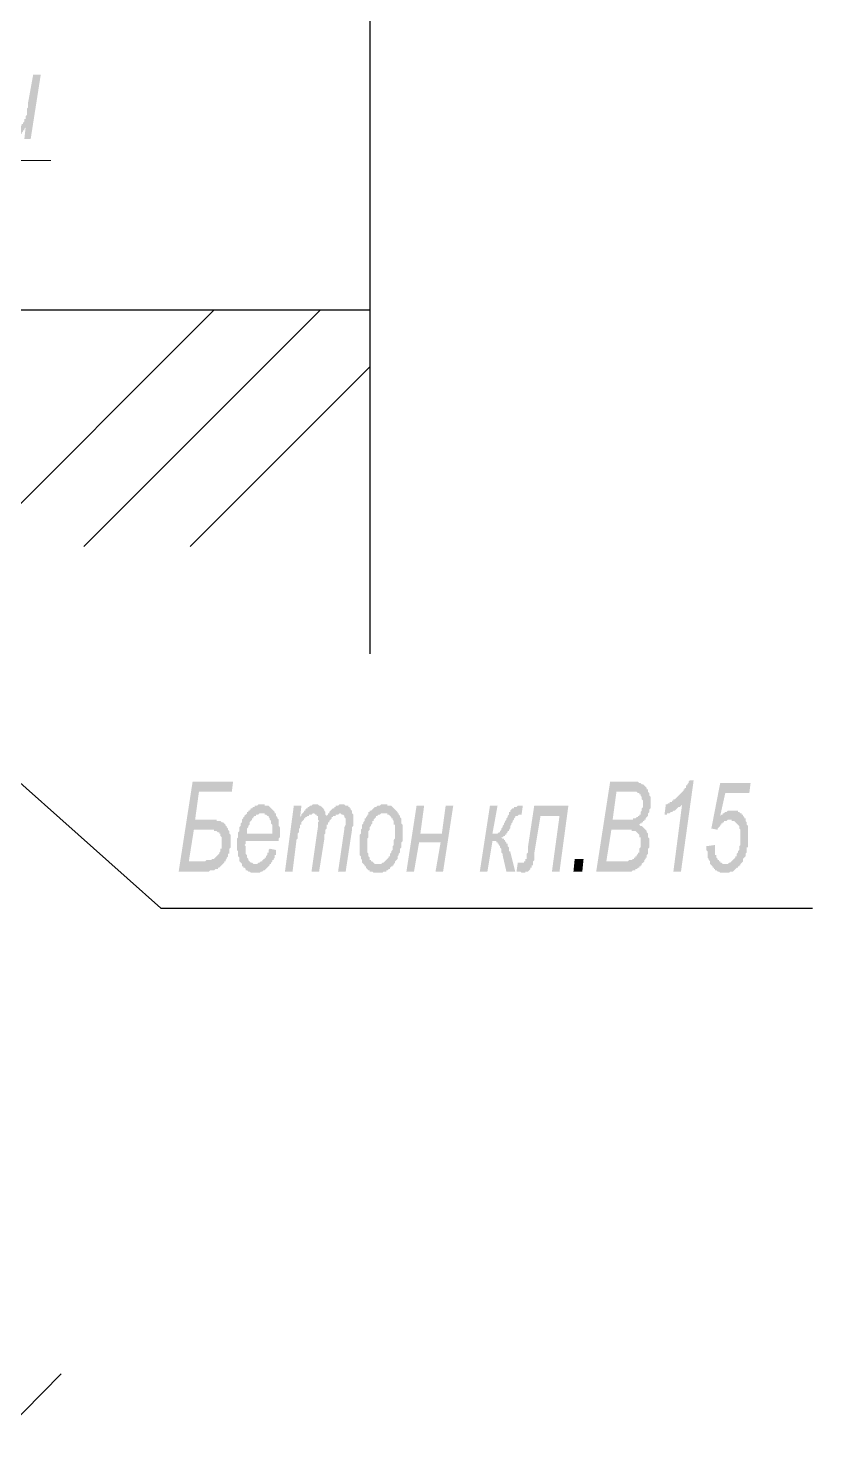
# Model space of a CAD drawing. Header units: millimetres. Extents: x 1372 to 666090, y 1285 to 31551.
# Drawn here: x 614573 to 617159, y 19311 to 23998 of the extents above; entities that cross this region are included whole.
import ezdxf

# ---------------------------------------------------------------- set-up
doc = ezdxf.new("R2010")
doc.units = ezdxf.units.MM
for name, color, linetype in [('PDF _0', 7, 'Continuous'), ('PDF _75-АЗ Штамп', 7, 'Continuous'), ('PDF _Аннотация - Текст_Ном._пера__1', 7, 'Continuous'), ('PDF _размеры', 7, 'Continuous')]:
    doc.layers.add(name, color=color, linetype=linetype)
doc.layers.add('PDF _2D - Общий_Ном._пера__2', color=9, linetype='Continuous', true_color=0x808080)
doc.layers.add('PDF _Аннотация - Общий_Ном._пера__101', color=7, linetype='Continuous', true_color=0x989898)

msp = doc.modelspace()

# ---------------------------------------------------------------- hatches: boundary and pattern name
at = {"layer": 'PDF _75-АЗ Штамп', "transparency": 33554559}
h = msp.add_hatch(color=256, dxfattribs=at)
h.paths.add_polyline_path([(615114.6, 21513.6), (615248.1, 21513.6), (615243.9, 21480.2), (615135.5, 21480.2), (615122.9, 21388.5), (615164.7, 21388.5), (615168.8, 21388.5), (615173, 21388.5), (615177.2, 21388.5), (615181.3, 21388.5), (615185.5, 21388.5), (615185.5, 21388.5), (615189.7, 21388.5), (615193.9, 21388.5), (615193.9, 21384.3), (615198, 21384.3), (615202.2, 21384.3), (615202.2, 21384.3), (615206.4, 21384.3), (615206.4, 21384.3), (615210.5, 21380.1), (615210.5, 21380.1), (615210.5, 21380.1), (615214.7, 21380.1), (615218.9, 21375.9), (615218.9, 21375.9), (615223.1, 21371.8), (615223.1, 21367.6), (615227.2, 21367.6), (615227.2, 21363.4), (615231.4, 21359.3), (615231.4, 21359.3), (615231.4, 21355.1), (615235.6, 21350.9), (615235.6, 21346.7), (615235.6, 21346.7), (615235.6, 21342.6), (615239.7, 21338.4), (615239.7, 21334.2), (615239.7, 21330.1), (615239.7, 21325.9), (615239.7, 21321.7), (615239.7, 21317.5), (615239.7, 21313.4), (615239.7, 21309.2), (615239.7, 21305), (615239.7, 21300.9), (615239.7, 21296.7), (615235.6, 21292.5), (615235.6, 21288.3), (615235.6, 21284.2), (615235.6, 21280), (615235.6, 21275.8), (615231.4, 21275.8), (615231.4, 21271.7), (615231.4, 21267.5), (615227.2, 21263.3), (615227.2, 21263.3), (615227.2, 21259.1), (615223.1, 21255), (615223.1, 21250.8), (615218.9, 21250.8), (615218.9, 21246.6), (615214.7, 21242.5), (615214.7, 21242.5), (615210.5, 21238.3), (615210.5, 21238.3), (615206.4, 21234.1), (615206.4, 21234.1), (615202.2, 21229.9), (615198, 21229.9), (615198, 21225.8), (615193.9, 21225.8), (615193.9, 21225.8), (615193.9, 21225.8), (615189.7, 21225.8), (615185.5, 21221.6), (615185.5, 21221.6), (615181.3, 21221.6), (615181.3, 21221.6), (615177.2, 21221.6), (615173, 21221.6), (615173, 21221.6), (615168.8, 21217.4), (615164.7, 21217.4), (615160.5, 21217.4), (615160.5, 21217.4), (615156.3, 21217.4), (615152.1, 21217.4), (615148, 21217.4), (615143.8, 21217.4), (615139.6, 21217.4), (615068.7, 21217.4)], flags=0)
h.paths.add_polyline_path([(615102.1, 21250.8), (615127.1, 21250.8), (615131.3, 21250.8), (615135.5, 21250.8), (615139.6, 21250.8), (615143.8, 21250.8), (615143.8, 21250.8), (615148, 21250.8), (615152.1, 21250.8), (615156.3, 21250.8), (615156.3, 21250.8), (615160.5, 21255), (615164.7, 21255), (615164.7, 21255), (615168.8, 21255), (615173, 21255), (615173, 21255), (615177.2, 21255), (615177.2, 21255), (615177.2, 21259.1), (615181.3, 21259.1), (615181.3, 21259.1), (615185.5, 21259.1), (615189.7, 21263.3), (615189.7, 21263.3), (615193.9, 21267.5), (615193.9, 21267.5), (615198, 21271.7), (615198, 21271.7), (615202.2, 21275.8), (615202.2, 21280), (615202.2, 21280), (615206.4, 21284.2), (615206.4, 21288.3), (615206.4, 21292.5), (615210.5, 21292.5), (615210.5, 21296.7), (615210.5, 21300.9), (615210.5, 21305), (615210.5, 21309.2), (615210.5, 21313.4), (615210.5, 21313.4), (615210.5, 21317.5), (615210.5, 21321.7), (615210.5, 21325.9), (615210.5, 21330.1), (615206.4, 21334.2), (615206.4, 21338.4), (615206.4, 21338.4), (615206.4, 21342.6), (615202.2, 21342.6), (615202.2, 21346.7), (615198, 21346.7), (615193.9, 21350.9), (615193.9, 21350.9), (615189.7, 21350.9), (615189.7, 21350.9), (615185.5, 21350.9), (615185.5, 21355.1), (615181.3, 21355.1), (615181.3, 21355.1), (615177.2, 21355.1), (615173, 21355.1), (615168.8, 21355.1), (615168.8, 21355.1), (615164.7, 21355.1), (615160.5, 21355.1), (615118.8, 21355.1)], flags=0)
h = msp.add_hatch(color=256, dxfattribs=at)
h.paths.add_polyline_path([(616445.3, 21217.4), (616491.2, 21513.6), (616553.7, 21513.6), (616557.9, 21513.6), (616562.1, 21513.6), (616566.2, 21513.6), (616570.4, 21513.6), (616570.4, 21513.6), (616574.6, 21513.6), (616574.6, 21513.6), (616578.8, 21513.6), (616578.8, 21513.6), (616578.8, 21513.6), (616582.9, 21513.6), (616587.1, 21509.4), (616591.3, 21509.4), (616591.3, 21509.4), (616595.4, 21505.3), (616599.6, 21505.3), (616599.6, 21505.3), (616603.8, 21501.1), (616603.8, 21501.1), (616608, 21496.9), (616608, 21496.9), (616612.1, 21492.7), (616612.1, 21488.6), (616616.3, 21488.6), (616616.3, 21484.4), (616616.3, 21480.2), (616620.5, 21476.1), (616620.5, 21471.9), (616620.5, 21471.9), (616620.5, 21467.7), (616624.6, 21463.5), (616624.6, 21459.4), (616624.6, 21455.2), (616624.6, 21451), (616624.6, 21446.9), (616624.6, 21442.7), (616624.6, 21438.5), (616624.6, 21434.3), (616624.6, 21430.2), (616624.6, 21426), (616620.5, 21421.8), (616620.5, 21417.7), (616620.5, 21417.7), (616620.5, 21413.5), (616616.3, 21409.3), (616616.3, 21405.1), (616616.3, 21401), (616616.3, 21401), (616612.1, 21396.8), (616612.1, 21396.8), (616608, 21392.6), (616608, 21388.5), (616603.8, 21388.5), (616603.8, 21384.3), (616599.6, 21384.3), (616599.6, 21380.1), (616595.4, 21380.1), (616595.4, 21375.9), (616591.3, 21375.9), (616587.1, 21371.8), (616587.1, 21371.8), (616587.1, 21371.8), (616591.3, 21367.6), (616595.4, 21367.6), (616595.4, 21367.6), (616599.6, 21363.4), (616603.8, 21359.3), (616603.8, 21359.3), (616608, 21355.1), (616608, 21355.1), (616612.1, 21350.9), (616612.1, 21350.9), (616612.1, 21346.7), (616616.3, 21342.6), (616616.3, 21338.4), (616616.3, 21334.2), (616616.3, 21330.1), (616620.5, 21325.9), (616620.5, 21321.7), (616620.5, 21317.5), (616620.5, 21313.4), (616620.5, 21313.4), (616620.5, 21309.2), (616620.5, 21305), (616620.5, 21300.9), (616620.5, 21296.7), (616616.3, 21292.5), (616616.3, 21288.3), (616616.3, 21284.2), (616616.3, 21280), (616616.3, 21275.8), (616612.1, 21271.7), (616612.1, 21267.5), (616612.1, 21263.3), (616608, 21263.3), (616608, 21259.1), (616608, 21259.1), (616603.8, 21255), (616603.8, 21250.8), (616599.6, 21246.6), (616599.6, 21246.6), (616595.4, 21242.5), (616595.4, 21238.3), (616591.3, 21238.3), (616591.3, 21234.1), (616587.1, 21234.1), (616587.1, 21229.9), (616582.9, 21229.9), (616582.9, 21229.9), (616578.8, 21225.8), (616574.6, 21225.8), (616574.6, 21221.6), (616570.4, 21221.6), (616566.2, 21221.6), (616566.2, 21221.6), (616562.1, 21217.4), (616557.9, 21217.4), (616557.9, 21217.4), (616553.7, 21217.4), (616549.6, 21217.4), (616549.6, 21217.4), (616545.4, 21217.4)], flags=0)
h.paths.add_polyline_path([(616499.5, 21388.5), (616541.2, 21388.5), (616545.4, 21388.5), (616549.6, 21388.5), (616553.7, 21388.5), (616557.9, 21388.5), (616557.9, 21388.5), (616562.1, 21388.5), (616566.2, 21388.5), (616566.2, 21392.6), (616570.4, 21392.6), (616574.6, 21392.6), (616574.6, 21392.6), (616578.8, 21396.8), (616578.8, 21396.8), (616582.9, 21396.8), (616582.9, 21401), (616587.1, 21401), (616587.1, 21405.1), (616591.3, 21405.1), (616591.3, 21409.3), (616591.3, 21413.5), (616595.4, 21417.7), (616595.4, 21417.7), (616595.4, 21421.8), (616595.4, 21426), (616599.6, 21430.2), (616599.6, 21434.3), (616599.6, 21438.5), (616599.6, 21442.7), (616599.6, 21446.9), (616599.6, 21451), (616595.4, 21455.2), (616595.4, 21459.4), (616595.4, 21463.5), (616595.4, 21463.5), (616591.3, 21467.7), (616591.3, 21471.9), (616587.1, 21471.9), (616587.1, 21476.1), (616582.9, 21476.1), (616582.9, 21476.1), (616582.9, 21476.1), (616578.8, 21480.2), (616578.8, 21480.2), (616574.6, 21480.2), (616570.4, 21480.2), (616570.4, 21480.2), (616566.2, 21480.2), (616562.1, 21480.2), (616557.9, 21480.2), (616557.9, 21480.2), (616512, 21480.2)], flags=0)
h.paths.add_polyline_path([(616478.6, 21250.8), (616528.7, 21250.8), (616532.9, 21250.8), (616532.9, 21250.8), (616537, 21250.8), (616541.2, 21250.8), (616545.4, 21250.8), (616545.4, 21250.8), (616549.6, 21250.8), (616549.6, 21250.8), (616553.7, 21255), (616553.7, 21255), (616557.9, 21255), (616562.1, 21255), (616566.2, 21259.1), (616566.2, 21259.1), (616570.4, 21259.1), (616570.4, 21263.3), (616574.6, 21263.3), (616574.6, 21267.5), (616578.8, 21267.5), (616578.8, 21271.7), (616582.9, 21275.8), (616582.9, 21280), (616587.1, 21280), (616587.1, 21284.2), (616587.1, 21288.3), (616587.1, 21292.5), (616591.3, 21296.7), (616591.3, 21300.9), (616591.3, 21305), (616591.3, 21309.2), (616591.3, 21313.4), (616591.3, 21317.5), (616591.3, 21321.7), (616591.3, 21325.9), (616591.3, 21330.1), (616587.1, 21330.1), (616587.1, 21334.2), (616587.1, 21338.4), (616582.9, 21342.6), (616582.9, 21342.6), (616578.8, 21346.7), (616578.8, 21346.7), (616578.8, 21346.7), (616574.6, 21350.9), (616570.4, 21350.9), (616570.4, 21350.9), (616566.2, 21350.9), (616562.1, 21350.9), (616562.1, 21355.1), (616557.9, 21355.1), (616553.7, 21355.1), (616549.6, 21355.1), (616545.4, 21355.1), (616495.3, 21355.1)], flags=0)
for points in [[(616699.7, 21217.4), (616728.9, 21442.7), (616728.9, 21438.5), (616728.9, 21438.5), (616724.8, 21434.3), (616724.8, 21434.3), (616720.6, 21430.2), (616716.4, 21430.2), (616716.4, 21430.2), (616712.2, 21426), (616712.2, 21426), (616708.1, 21421.8), (616708.1, 21421.8), (616703.9, 21417.7), (616699.7, 21417.7), (616699.7, 21417.7), (616695.6, 21413.5), (616691.4, 21413.5), (616691.4, 21413.5), (616687.2, 21409.3), (616683, 21409.3), (616678.9, 21409.3), (616678.9, 21405.1), (616674.7, 21405.1), (616670.5, 21405.1), (616674.7, 21438.5), (616678.9, 21438.5), (616678.9, 21438.5), (616683, 21442.7), (616687.2, 21442.7), (616687.2, 21446.9), (616691.4, 21446.9), (616695.6, 21446.9), (616695.6, 21451), (616699.7, 21451), (616699.7, 21455.2), (616703.9, 21455.2), (616708.1, 21459.4), (616708.1, 21459.4), (616712.2, 21463.5), (616712.2, 21463.5), (616716.4, 21467.7), (616720.6, 21471.9), (616720.6, 21471.9), (616724.8, 21476.1), (616728.9, 21480.2), (616728.9, 21480.2), (616733.1, 21484.4), (616733.1, 21488.6), (616737.3, 21488.6), (616737.3, 21492.7), (616741.4, 21492.7), (616741.4, 21496.9), (616741.4, 21496.9), (616741.4, 21501.1), (616745.6, 21501.1), (616745.6, 21505.3), (616749.8, 21509.4), (616749.8, 21513.6), (616754, 21517.8), (616754, 21517.8), (616766.5, 21517.8), (616724.8, 21217.4)], [(616808.2, 21300.9), (616837.4, 21305), (616837.4, 21300.9), (616837.4, 21296.7), (616837.4, 21296.7), (616837.4, 21292.5), (616837.4, 21288.3), (616837.4, 21284.2), (616837.4, 21280), (616837.4, 21275.8), (616837.4, 21271.7), (616841.6, 21271.7), (616841.6, 21267.5), (616841.6, 21263.3), (616845.7, 21259.1), (616845.7, 21255), (616849.9, 21255), (616849.9, 21250.8), (616854.1, 21250.8), (616854.1, 21246.6), (616858.2, 21246.6), (616862.4, 21242.5), (616862.4, 21242.5), (616866.6, 21242.5), (616870.8, 21242.5), (616870.8, 21242.5), (616874.9, 21242.5), (616874.9, 21242.5), (616879.1, 21242.5), (616879.1, 21242.5), (616883.3, 21246.6), (616887.4, 21246.6), (616887.4, 21246.6), (616891.6, 21250.8), (616895.8, 21255), (616895.8, 21255), (616895.8, 21255), (616900, 21259.1), (616900, 21259.1), (616904.1, 21263.3), (616904.1, 21267.5), (616908.3, 21267.5), (616908.3, 21271.7), (616908.3, 21275.8), (616912.5, 21280), (616912.5, 21284.2), (616916.6, 21288.3), (616916.6, 21288.3), (616916.6, 21292.5), (616916.6, 21296.7), (616916.6, 21300.9), (616920.8, 21305), (616920.8, 21309.2), (616920.8, 21313.4), (616920.8, 21317.5), (616920.8, 21317.5), (616920.8, 21321.7), (616920.8, 21325.9), (616920.8, 21330.1), (616920.8, 21334.2), (616920.8, 21338.4), (616920.8, 21342.6), (616920.8, 21346.7), (616920.8, 21350.9), (616920.8, 21355.1), (616920.8, 21355.1), (616916.6, 21359.3), (616916.6, 21363.4), (616916.6, 21367.6), (616912.5, 21371.8), (616912.5, 21371.8), (616908.3, 21375.9), (616908.3, 21375.9), (616904.1, 21380.1), (616904.1, 21380.1), (616900, 21384.3), (616900, 21384.3), (616895.8, 21384.3), (616891.6, 21384.3), (616891.6, 21388.5), (616887.4, 21388.5), (616883.3, 21388.5), (616883.3, 21388.5), (616879.1, 21388.5), (616874.9, 21384.3), (616874.9, 21384.3), (616870.8, 21384.3), (616866.6, 21384.3), (616866.6, 21380.1), (616862.4, 21380.1), (616862.4, 21375.9), (616858.2, 21375.9), (616858.2, 21371.8), (616854.1, 21371.8), (616854.1, 21367.6), (616849.9, 21363.4), (616849.9, 21363.4), (616845.7, 21359.3), (616845.7, 21355.1), (616824.9, 21359.3), (616854.1, 21509.4), (616954.2, 21509.4), (616950, 21476.1), (616870.8, 21476.1), (616854.1, 21401), (616858.2, 21405.1), (616862.4, 21405.1), (616862.4, 21409.3), (616866.6, 21409.3), (616870.8, 21413.5), (616870.8, 21413.5), (616874.9, 21413.5), (616874.9, 21413.5), (616879.1, 21417.7), (616879.1, 21417.7), (616883.3, 21417.7), (616887.4, 21417.7), (616887.4, 21417.7), (616891.6, 21417.7), (616891.6, 21417.7), (616895.8, 21417.7), (616900, 21417.7), (616904.1, 21417.7), (616904.1, 21417.7), (616908.3, 21417.7), (616912.5, 21417.7), (616912.5, 21413.5), (616916.6, 21413.5), (616916.6, 21413.5), (616920.8, 21409.3), (616925, 21409.3), (616925, 21405.1), (616929.2, 21405.1), (616929.2, 21401), (616933.3, 21396.8), (616933.3, 21396.8), (616933.3, 21392.6), (616937.5, 21392.6), (616937.5, 21388.5), (616937.5, 21384.3), (616941.7, 21380.1), (616941.7, 21380.1), (616941.7, 21375.9), (616941.7, 21371.8), (616945.8, 21367.6), (616945.8, 21363.4), (616945.8, 21359.3), (616945.8, 21355.1), (616945.8, 21350.9), (616945.8, 21346.7), (616945.8, 21342.6), (616945.8, 21338.4), (616945.8, 21334.2), (616945.8, 21330.1), (616945.8, 21325.9), (616945.8, 21321.7), (616945.8, 21317.5), (616945.8, 21313.4), (616945.8, 21309.2), (616945.8, 21305), (616945.8, 21300.9), (616945.8, 21296.7), (616941.7, 21296.7), (616941.7, 21292.5), (616941.7, 21288.3), (616941.7, 21284.2), (616941.7, 21280), (616937.5, 21275.8), (616937.5, 21271.7), (616937.5, 21267.5), (616933.3, 21263.3), (616933.3, 21263.3), (616929.2, 21259.1), (616929.2, 21255), (616929.2, 21250.8), (616925, 21246.6), (616925, 21246.6), (616920.8, 21242.5), (616920.8, 21238.3), (616916.6, 21238.3), (616916.6, 21234.1), (616912.5, 21234.1), (616912.5, 21229.9), (616908.3, 21229.9), (616904.1, 21225.8), (616904.1, 21225.8), (616900, 21221.6), (616900, 21221.6), (616895.8, 21217.4), (616891.6, 21217.4), (616891.6, 21217.4), (616887.4, 21217.4), (616883.3, 21213.3), (616883.3, 21213.3), (616879.1, 21213.3), (616874.9, 21213.3), (616874.9, 21213.3), (616870.8, 21213.3), (616870.8, 21213.3), (616866.6, 21213.3), (616862.4, 21213.3), (616858.2, 21213.3), (616858.2, 21213.3), (616854.1, 21213.3), (616849.9, 21217.4), (616849.9, 21217.4), (616845.7, 21217.4), (616841.6, 21221.6), (616841.6, 21221.6), (616837.4, 21221.6), (616837.4, 21225.8), (616833.2, 21225.8), (616833.2, 21229.9), (616829, 21229.9), (616829, 21234.1), (616824.9, 21238.3), (616824.9, 21238.3), (616820.7, 21242.5), (616820.7, 21246.6), (616820.7, 21250.8), (616816.5, 21255), (616816.5, 21255), (616816.5, 21259.1), (616812.4, 21263.3), (616812.4, 21267.5), (616812.4, 21271.7), (616812.4, 21275.8), (616812.4, 21280), (616812.4, 21284.2), (616808.2, 21288.3), (616808.2, 21292.5), (616808.2, 21296.7), (616808.2, 21296.7), (616808.2, 21300.9), (616808.2, 21300.9)], [(615419.1, 21217.4), (615448.3, 21434.3), (615473.3, 21434.3), (615469.2, 21396.8), (615473.3, 21401), (615473.3, 21405.1), (615477.5, 21409.3), (615477.5, 21409.3), (615481.7, 21413.5), (615481.7, 21417.7), (615485.9, 21417.7), (615485.9, 21421.8), (615490, 21426), (615490, 21426), (615494.2, 21426), (615494.2, 21430.2), (615498.4, 21430.2), (615502.5, 21434.3), (615502.5, 21434.3), (615506.7, 21434.3), (615506.7, 21434.3), (615510.9, 21438.5), (615515.1, 21438.5), (615519.2, 21438.5), (615519.2, 21438.5), (615523.4, 21438.5), (615527.6, 21438.5), (615527.6, 21438.5), (615531.7, 21434.3), (615535.9, 21434.3), (615535.9, 21434.3), (615540.1, 21430.2), (615540.1, 21430.2), (615544.3, 21426), (615544.3, 21426), (615548.4, 21421.8), (615548.4, 21417.7), (615552.6, 21413.5), (615552.6, 21413.5), (615552.6, 21409.3), (615552.6, 21405.1), (615556.8, 21401), (615556.8, 21396.8), (615556.8, 21401), (615560.9, 21405.1), (615560.9, 21409.3), (615565.1, 21409.3), (615565.1, 21413.5), (615569.3, 21417.7), (615569.3, 21417.7), (615573.5, 21421.8), (615573.5, 21421.8), (615577.6, 21426), (615577.6, 21426), (615581.8, 21426), (615581.8, 21430.2), (615586, 21430.2), (615586, 21434.3), (615590.1, 21434.3), (615594.3, 21434.3), (615594.3, 21434.3), (615598.5, 21438.5), (615602.7, 21438.5), (615602.7, 21438.5), (615606.8, 21438.5), (615611, 21438.5), (615615.2, 21438.5), (615615.2, 21438.5), (615619.3, 21434.3), (615623.5, 21434.3), (615623.5, 21434.3), (615627.7, 21434.3), (615627.7, 21430.2), (615631.9, 21430.2), (615631.9, 21426), (615636, 21426), (615636, 21421.8), (615640.2, 21417.7), (615640.2, 21417.7), (615640.2, 21413.5), (615640.2, 21409.3), (615644.4, 21405.1), (615644.4, 21401), (615644.4, 21396.8), (615644.4, 21392.6), (615644.4, 21388.5), (615644.4, 21384.3), (615644.4, 21384.3), (615644.4, 21380.1), (615644.4, 21375.9), (615644.4, 21371.8), (615644.4, 21367.6), (615640.2, 21363.4), (615640.2, 21355.1), (615640.2, 21355.1), (615619.3, 21217.4), (615594.3, 21217.4), (615615.2, 21359.3), (615615.2, 21363.4), (615619.3, 21371.8), (615619.3, 21375.9), (615619.3, 21380.1), (615619.3, 21380.1), (615619.3, 21384.3), (615619.3, 21384.3), (615619.3, 21388.5), (615619.3, 21392.6), (615615.2, 21396.8), (615615.2, 21401), (615615.2, 21401), (615611, 21405.1), (615611, 21405.1), (615606.8, 21405.1), (615602.7, 21409.3), (615602.7, 21409.3), (615602.7, 21409.3), (615598.5, 21409.3), (615594.3, 21405.1), (615594.3, 21405.1), (615590.1, 21405.1), (615586, 21405.1), (615586, 21401), (615581.8, 21401), (615577.6, 21401), (615577.6, 21396.8), (615573.5, 21396.8), (615573.5, 21392.6), (615569.3, 21388.5), (615569.3, 21388.5), (615565.1, 21384.3), (615565.1, 21380.1), (615560.9, 21380.1), (615560.9, 21375.9), (615560.9, 21371.8), (615556.8, 21371.8), (615556.8, 21367.6), (615556.8, 21367.6), (615556.8, 21363.4), (615556.8, 21359.3), (615552.6, 21355.1), (615552.6, 21350.9), (615552.6, 21346.7), (615552.6, 21342.6), (615548.4, 21338.4), (615548.4, 21334.2), (615548.4, 21330.1), (615548.4, 21325.9), (615548.4, 21321.7), (615531.7, 21217.4), (615506.7, 21217.4), (615527.6, 21363.4), (615527.6, 21367.6), (615527.6, 21371.8), (615527.6, 21375.9), (615527.6, 21380.1), (615531.7, 21384.3), (615531.7, 21384.3), (615527.6, 21388.5), (615527.6, 21392.6), (615527.6, 21396.8), (615527.6, 21401), (615523.4, 21401), (615523.4, 21405.1), (615519.2, 21405.1), (615519.2, 21405.1), (615515.1, 21409.3), (615515.1, 21409.3), (615510.9, 21409.3), (615506.7, 21405.1), (615506.7, 21405.1), (615502.5, 21405.1), (615498.4, 21405.1), (615498.4, 21401), (615494.2, 21401), (615490, 21396.8), (615490, 21396.8), (615485.9, 21396.8), (615485.9, 21392.6), (615481.7, 21392.6), (615481.7, 21388.5), (615477.5, 21384.3), (615477.5, 21384.3), (615473.3, 21380.1), (615473.3, 21375.9), (615473.3, 21371.8), (615469.2, 21371.8), (615469.2, 21367.6), (615469.2, 21363.4), (615469.2, 21359.3), (615465, 21359.3), (615465, 21355.1), (615465, 21350.9), (615465, 21346.7), (615460.8, 21342.6), (615460.8, 21338.4), (615460.8, 21334.2), (615460.8, 21330.1), (615460.8, 21325.9), (615456.7, 21321.7), (615456.7, 21317.5), (615444.1, 21217.4)], [(615852.9, 21434.3), (615878, 21434.3), (615865.5, 21342.6), (615936.4, 21342.6), (615948.9, 21434.3), (615973.9, 21434.3), (615940.5, 21217.4), (615915.5, 21217.4), (615932.2, 21313.4), (615861.3, 21313.4), (615844.6, 21217.4), (615819.6, 21217.4)], [(616094.9, 21434.3), (616119.9, 21434.3), (616103.2, 21342.6), (616111.6, 21342.6), (616111.6, 21342.6), (616115.7, 21342.6), (616119.9, 21342.6), (616119.9, 21342.6), (616124.1, 21346.7), (616124.1, 21346.7), (616128.3, 21346.7), (616128.3, 21350.9), (616128.3, 21350.9), (616132.4, 21355.1), (616132.4, 21355.1), (616132.4, 21359.3), (616136.6, 21363.4), (616136.6, 21367.6), (616140.8, 21371.8), (616140.8, 21375.9), (616144.9, 21380.1), (616144.9, 21384.3), (616144.9, 21384.3), (616149.1, 21388.5), (616149.1, 21392.6), (616153.3, 21396.8), (616153.3, 21401), (616157.5, 21405.1), (616157.5, 21409.3), (616157.5, 21413.5), (616161.6, 21413.5), (616161.6, 21417.7), (616165.8, 21421.8), (616165.8, 21421.8), (616165.8, 21421.8), (616165.8, 21421.8), (616170, 21426), (616174.1, 21426), (616174.1, 21430.2), (616178.3, 21430.2), (616178.3, 21430.2), (616182.5, 21430.2), (616186.7, 21434.3), (616190.8, 21434.3), (616190.8, 21434.3), (616203.3, 21434.3), (616199.2, 21405.1), (616190.8, 21405.1), (616190.8, 21405.1), (616186.7, 21401), (616182.5, 21401), (616182.5, 21401), (616178.3, 21401), (616178.3, 21396.8), (616178.3, 21396.8), (616174.1, 21392.6), (616174.1, 21388.5), (616170, 21384.3), (616170, 21380.1), (616170, 21380.1), (616165.8, 21375.9), (616165.8, 21371.8), (616161.6, 21367.6), (616161.6, 21363.4), (616161.6, 21359.3), (616157.5, 21355.1), (616157.5, 21350.9), (616153.3, 21350.9), (616153.3, 21346.7), (616153.3, 21346.7), (616153.3, 21346.7), (616149.1, 21342.6), (616149.1, 21338.4), (616144.9, 21338.4), (616144.9, 21334.2), (616140.8, 21334.2), (616136.6, 21330.1), (616136.6, 21330.1), (616132.4, 21330.1), (616136.6, 21325.9), (616140.8, 21325.9), (616140.8, 21321.7), (616144.9, 21321.7), (616144.9, 21317.5), (616149.1, 21313.4), (616149.1, 21313.4), (616149.1, 21309.2), (616153.3, 21309.2), (616153.3, 21305), (616153.3, 21300.9), (616157.5, 21296.7), (616157.5, 21292.5), (616157.5, 21288.3), (616157.5, 21284.2), (616161.6, 21284.2), (616178.3, 21217.4), (616149.1, 21217.4), (616136.6, 21271.7), (616136.6, 21275.8), (616132.4, 21280), (616132.4, 21288.3), (616132.4, 21292.5), (616128.3, 21296.7), (616128.3, 21296.7), (616128.3, 21300.9), (616124.1, 21305), (616124.1, 21305), (616124.1, 21309.2), (616119.9, 21309.2), (616119.9, 21313.4), (616115.7, 21313.4), (616115.7, 21317.5), (616111.6, 21317.5), (616111.6, 21317.5), (616107.4, 21317.5), (616103.2, 21317.5), (616103.2, 21317.5), (616086.5, 21217.4), (616061.5, 21217.4)], [(616240.9, 21434.3), (616353.5, 21434.3), (616324.3, 21217.4), (616299.3, 21217.4), (616324.3, 21401), (616261.7, 21401), (616240.9, 21275.8), (616240.9, 21267.5), (616240.9, 21263.3), (616240.9, 21259.1), (616240.9, 21255), (616236.7, 21250.8), (616236.7, 21246.6), (616236.7, 21242.5), (616236.7, 21238.3), (616232.5, 21238.3), (616232.5, 21234.1), (616232.5, 21229.9), (616228.4, 21229.9), (616228.4, 21229.9), (616228.4, 21225.8), (616224.2, 21221.6), (616224.2, 21221.6), (616220, 21217.4), (616220, 21217.4), (616215.9, 21217.4), (616211.7, 21217.4), (616211.7, 21213.3), (616207.5, 21213.3), (616207.5, 21213.3), (616203.3, 21213.3), (616203.3, 21213.3), (616199.2, 21213.3), (616195, 21217.4), (616195, 21217.4), (616190.8, 21217.4), (616186.7, 21217.4), (616182.5, 21217.4), (616186.7, 21246.6), (616190.8, 21246.6), (616195, 21246.6), (616199.2, 21246.6), (616199.2, 21246.6), (616203.3, 21246.6), (616207.5, 21246.6), (616207.5, 21250.8), (616211.7, 21250.8), (616211.7, 21255), (616211.7, 21255), (616211.7, 21255), (616211.7, 21259.1), (616215.9, 21259.1), (616215.9, 21263.3), (616215.9, 21267.5), (616215.9, 21271.7), (616215.9, 21275.8), (616220, 21280), (616220, 21284.2), (616220, 21292.5), (616220, 21296.7)]]:
    msp.add_hatch(color=256, dxfattribs=at).paths.add_polyline_path(points)
h = msp.add_hatch(color=256, dxfattribs=at)
h.paths.add_polyline_path([(615369.1, 21292.5), (615389.9, 21288.3), (615389.9, 21284.2), (615389.9, 21280), (615389.9, 21275.8), (615389.9, 21271.7), (615385.7, 21271.7), (615385.7, 21267.5), (615385.7, 21263.3), (615381.6, 21259.1), (615381.6, 21255), (615377.4, 21255), (615377.4, 21250.8), (615373.2, 21246.6), (615373.2, 21242.5), (615369.1, 21242.5), (615369.1, 21238.3), (615369.1, 21238.3), (615364.9, 21234.1), (615360.7, 21229.9), (615360.7, 21229.9), (615356.5, 21225.8), (615356.5, 21225.8), (615352.4, 21221.6), (615352.4, 21221.6), (615348.2, 21221.6), (615344, 21217.4), (615344, 21217.4), (615339.9, 21217.4), (615335.7, 21213.3), (615335.7, 21213.3), (615331.5, 21213.3), (615327.3, 21213.3), (615327.3, 21213.3), (615323.2, 21213.3), (615319, 21213.3), (615319, 21213.3), (615314.8, 21213.3), (615310.7, 21213.3), (615310.7, 21213.3), (615306.5, 21213.3), (615302.3, 21217.4), (615302.3, 21217.4), (615298.1, 21217.4), (615294, 21221.6), (615294, 21221.6), (615289.8, 21221.6), (615289.8, 21225.8), (615289.8, 21225.8), (615285.6, 21229.9), (615281.5, 21229.9), (615281.5, 21234.1), (615277.3, 21234.1), (615277.3, 21238.3), (615277.3, 21242.5), (615273.1, 21246.6), (615273.1, 21246.6), (615268.9, 21250.8), (615268.9, 21255), (615268.9, 21255), (615268.9, 21259.1), (615268.9, 21263.3), (615264.8, 21267.5), (615264.8, 21271.7), (615264.8, 21275.8), (615264.8, 21280), (615264.8, 21284.2), (615260.6, 21288.3), (615260.6, 21292.5), (615260.6, 21296.7), (615260.6, 21300.9), (615260.6, 21305), (615260.6, 21305), (615260.6, 21309.2), (615260.6, 21313.4), (615260.6, 21317.5), (615260.6, 21321.7), (615260.6, 21325.9), (615264.8, 21330.1), (615264.8, 21330.1), (615264.8, 21334.2), (615264.8, 21338.4), (615264.8, 21342.6), (615264.8, 21346.7), (615268.9, 21350.9), (615268.9, 21355.1), (615268.9, 21359.3), (615268.9, 21363.4), (615273.1, 21367.6), (615273.1, 21371.8), (615273.1, 21371.8), (615273.1, 21375.9), (615277.3, 21380.1), (615277.3, 21384.3), (615277.3, 21388.5), (615281.5, 21392.6), (615281.5, 21396.8), (615285.6, 21396.8), (615285.6, 21401), (615289.8, 21405.1), (615289.8, 21405.1), (615294, 21409.3), (615294, 21413.5), (615298.1, 21413.5), (615298.1, 21417.7), (615302.3, 21417.7), (615302.3, 21421.8), (615302.3, 21421.8), (615306.5, 21421.8), (615306.5, 21426), (615310.7, 21426), (615314.8, 21430.2), (615314.8, 21430.2), (615319, 21430.2), (615319, 21434.3), (615323.2, 21434.3), (615327.3, 21434.3), (615327.3, 21434.3), (615331.5, 21438.5), (615335.7, 21438.5), (615339.9, 21438.5), (615339.9, 21438.5), (615344, 21438.5), (615344, 21438.5), (615348.2, 21438.5), (615352.4, 21438.5), (615352.4, 21434.3), (615356.5, 21434.3), (615360.7, 21434.3), (615360.7, 21434.3), (615364.9, 21434.3), (615369.1, 21430.2), (615369.1, 21430.2), (615373.2, 21426), (615373.2, 21426), (615377.4, 21421.8), (615377.4, 21421.8), (615381.6, 21417.7), (615381.6, 21417.7), (615385.7, 21413.5), (615385.7, 21409.3), (615389.9, 21409.3), (615389.9, 21405.1), (615389.9, 21401), (615394.1, 21396.8), (615394.1, 21396.8), (615394.1, 21392.6), (615398.3, 21388.5), (615398.3, 21384.3), (615398.3, 21380.1), (615398.3, 21375.9), (615398.3, 21371.8), (615398.3, 21367.6), (615402.4, 21363.4), (615402.4, 21359.3), (615402.4, 21355.1), (615402.4, 21350.9), (615402.4, 21346.7), (615402.4, 21342.6), (615402.4, 21338.4), (615402.4, 21338.4), (615402.4, 21334.2), (615402.4, 21330.1), (615398.3, 21325.9), (615398.3, 21321.7), (615398.3, 21317.5), (615289.8, 21317.5), (615289.8, 21313.4), (615289.8, 21309.2), (615285.6, 21305), (615289.8, 21300.9), (615289.8, 21296.7), (615289.8, 21292.5), (615289.8, 21288.3), (615289.8, 21284.2), (615289.8, 21280), (615289.8, 21275.8), (615294, 21271.7), (615294, 21267.5), (615294, 21263.3), (615294, 21263.3), (615298.1, 21259.1), (615298.1, 21259.1), (615298.1, 21255), (615302.3, 21250.8), (615302.3, 21250.8), (615306.5, 21246.6), (615310.7, 21246.6), (615310.7, 21246.6), (615314.8, 21242.5), (615314.8, 21242.5), (615319, 21242.5), (615323.2, 21242.5), (615323.2, 21242.5), (615327.3, 21242.5), (615327.3, 21242.5), (615331.5, 21246.6), (615335.7, 21246.6), (615335.7, 21246.6), (615339.9, 21250.8), (615344, 21250.8), (615344, 21255), (615348.2, 21255), (615348.2, 21259.1), (615352.4, 21259.1), (615352.4, 21263.3), (615356.5, 21263.3), (615356.5, 21267.5), (615360.7, 21271.7), (615360.7, 21275.8), (615360.7, 21280), (615364.9, 21280), (615364.9, 21284.2), (615364.9, 21288.3), (615369.1, 21292.5)], flags=0)
h.paths.add_polyline_path([(615294, 21342.6), (615377.4, 21342.6), (615377.4, 21350.9), (615377.4, 21350.9), (615377.4, 21355.1), (615377.4, 21363.4), (615377.4, 21367.6), (615377.4, 21371.8), (615373.2, 21375.9), (615373.2, 21375.9), (615373.2, 21380.1), (615373.2, 21384.3), (615369.1, 21388.5), (615369.1, 21392.6), (615369.1, 21392.6), (615369.1, 21392.6), (615364.9, 21396.8), (615364.9, 21401), (615360.7, 21401), (615356.5, 21405.1), (615356.5, 21405.1), (615352.4, 21405.1), (615352.4, 21409.3), (615348.2, 21409.3), (615344, 21409.3), (615344, 21409.3), (615339.9, 21409.3), (615335.7, 21409.3), (615335.7, 21409.3), (615331.5, 21405.1), (615327.3, 21405.1), (615327.3, 21405.1), (615323.2, 21405.1), (615323.2, 21401), (615319, 21401), (615314.8, 21396.8), (615314.8, 21392.6), (615310.7, 21392.6), (615310.7, 21388.5), (615310.7, 21388.5), (615306.5, 21384.3), (615306.5, 21384.3), (615302.3, 21380.1), (615302.3, 21375.9), (615302.3, 21371.8), (615298.1, 21367.6), (615298.1, 21367.6), (615298.1, 21363.4), (615294, 21359.3), (615294, 21355.1), (615294, 21350.9), (615294, 21342.6), (615294, 21342.6)], flags=0)
h = msp.add_hatch(color=256, dxfattribs=at)
h.paths.add_polyline_path([(615665.2, 21300.9), (615665.2, 21305), (615665.2, 21309.2), (615665.2, 21313.4), (615665.2, 21317.5), (615665.2, 21321.7), (615665.2, 21325.9), (615665.2, 21330.1), (615665.2, 21334.2), (615665.2, 21338.4), (615669.4, 21342.6), (615669.4, 21346.7), (615669.4, 21350.9), (615669.4, 21355.1), (615669.4, 21355.1), (615673.6, 21359.3), (615673.6, 21363.4), (615673.6, 21367.6), (615673.6, 21371.8), (615677.7, 21375.9), (615677.7, 21380.1), (615677.7, 21380.1), (615681.9, 21384.3), (615681.9, 21388.5), (615681.9, 21392.6), (615686.1, 21392.6), (615686.1, 21396.8), (615690.3, 21401), (615690.3, 21405.1), (615694.4, 21405.1), (615694.4, 21409.3), (615694.4, 21413.5), (615698.6, 21413.5), (615698.6, 21417.7), (615702.8, 21417.7), (615706.9, 21421.8), (615706.9, 21421.8), (615711.1, 21426), (615711.1, 21426), (615715.3, 21430.2), (615715.3, 21430.2), (615719.5, 21430.2), (615723.6, 21434.3), (615723.6, 21434.3), (615727.8, 21434.3), (615732, 21434.3), (615732, 21434.3), (615736.1, 21438.5), (615740.3, 21438.5), (615740.3, 21438.5), (615744.5, 21438.5), (615748.7, 21438.5), (615748.7, 21438.5), (615752.8, 21438.5), (615757, 21438.5), (615757, 21434.3), (615761.2, 21434.3), (615765.3, 21434.3), (615765.3, 21434.3), (615769.5, 21434.3), (615773.7, 21430.2), (615773.7, 21430.2), (615777.9, 21426), (615777.9, 21426), (615782, 21421.8), (615782, 21421.8), (615786.2, 21417.7), (615786.2, 21417.7), (615790.4, 21413.5), (615790.4, 21413.5), (615790.4, 21409.3), (615794.5, 21409.3), (615794.5, 21405.1), (615798.7, 21401), (615798.7, 21396.8), (615798.7, 21396.8), (615802.9, 21392.6), (615802.9, 21388.5), (615802.9, 21384.3), (615802.9, 21380.1), (615802.9, 21375.9), (615807.1, 21371.8), (615807.1, 21367.6), (615807.1, 21363.4), (615807.1, 21359.3), (615807.1, 21355.1), (615807.1, 21350.9), (615807.1, 21346.7), (615807.1, 21342.6), (615807.1, 21338.4), (615807.1, 21334.2), (615807.1, 21330.1), (615807.1, 21325.9), (615807.1, 21321.7), (615807.1, 21317.5), (615802.9, 21313.4), (615802.9, 21309.2), (615802.9, 21305), (615802.9, 21300.9), (615802.9, 21300.9), (615802.9, 21296.7), (615798.7, 21292.5), (615798.7, 21288.3), (615798.7, 21284.2), (615798.7, 21280), (615798.7, 21280), (615794.5, 21275.8), (615794.5, 21271.7), (615790.4, 21267.5), (615790.4, 21263.3), (615790.4, 21259.1), (615786.2, 21255), (615786.2, 21255), (615782, 21250.8), (615782, 21246.6), (615782, 21246.6), (615777.9, 21242.5), (615777.9, 21238.3), (615773.7, 21238.3), (615773.7, 21234.1), (615769.5, 21234.1), (615765.3, 21229.9), (615765.3, 21229.9), (615765.3, 21225.8), (615761.2, 21225.8), (615757, 21221.6), (615757, 21221.6), (615752.8, 21221.6), (615752.8, 21217.4), (615748.7, 21217.4), (615744.5, 21217.4), (615744.5, 21217.4), (615740.3, 21213.3), (615736.1, 21213.3), (615736.1, 21213.3), (615732, 21213.3), (615727.8, 21213.3), (615727.8, 21213.3), (615727.8, 21213.3), (615723.6, 21213.3), (615719.5, 21213.3), (615715.3, 21213.3), (615715.3, 21213.3), (615711.1, 21213.3), (615706.9, 21217.4), (615706.9, 21217.4), (615702.8, 21217.4), (615698.6, 21217.4), (615698.6, 21221.6), (615694.4, 21221.6), (615694.4, 21221.6), (615690.3, 21225.8), (615690.3, 21225.8), (615686.1, 21229.9), (615686.1, 21234.1), (615681.9, 21234.1), (615681.9, 21238.3), (615677.7, 21242.5), (615677.7, 21242.5), (615673.6, 21246.6), (615673.6, 21250.8), (615673.6, 21255), (615669.4, 21259.1), (615669.4, 21259.1), (615669.4, 21263.3), (615669.4, 21267.5), (615665.2, 21271.7), (615665.2, 21275.8), (615665.2, 21280), (615665.2, 21284.2), (615665.2, 21288.3), (615665.2, 21292.5), (615665.2, 21296.7), (615665.2, 21300.9)], flags=0)
h.paths.add_polyline_path([(615690.3, 21300.9), (615690.3, 21296.7), (615690.3, 21292.5), (615690.3, 21288.3), (615690.3, 21284.2), (615690.3, 21280), (615694.4, 21275.8), (615694.4, 21271.7), (615694.4, 21267.5), (615694.4, 21267.5), (615698.6, 21263.3), (615698.6, 21259.1), (615698.6, 21259.1), (615698.6, 21255), (615702.8, 21255), (615702.8, 21250.8), (615706.9, 21250.8), (615711.1, 21246.6), (615711.1, 21246.6), (615715.3, 21242.5), (615715.3, 21242.5), (615719.5, 21242.5), (615723.6, 21242.5), (615723.6, 21242.5), (615727.8, 21242.5), (615727.8, 21242.5), (615732, 21242.5), (615736.1, 21242.5), (615736.1, 21242.5), (615740.3, 21246.6), (615744.5, 21246.6), (615744.5, 21246.6), (615748.7, 21250.8), (615748.7, 21250.8), (615752.8, 21255), (615752.8, 21255), (615757, 21259.1), (615757, 21259.1), (615761.2, 21263.3), (615761.2, 21267.5), (615765.3, 21267.5), (615765.3, 21271.7), (615765.3, 21275.8), (615769.5, 21280), (615769.5, 21284.2), (615769.5, 21284.2), (615773.7, 21288.3), (615773.7, 21292.5), (615773.7, 21296.7), (615773.7, 21300.9), (615777.9, 21305), (615777.9, 21309.2), (615777.9, 21309.2), (615777.9, 21313.4), (615777.9, 21317.5), (615777.9, 21321.7), (615782, 21325.9), (615782, 21330.1), (615782, 21334.2), (615782, 21338.4), (615782, 21342.6), (615782, 21346.7), (615782, 21346.7), (615782, 21350.9), (615782, 21359.3), (615782, 21363.4), (615782, 21367.6), (615782, 21371.8), (615777.9, 21371.8), (615777.9, 21375.9), (615777.9, 21380.1), (615777.9, 21384.3), (615773.7, 21388.5), (615773.7, 21388.5), (615773.7, 21392.6), (615769.5, 21392.6), (615769.5, 21396.8), (615765.3, 21401), (615765.3, 21401), (615761.2, 21405.1), (615761.2, 21405.1), (615757, 21405.1), (615757, 21409.3), (615752.8, 21409.3), (615748.7, 21409.3), (615748.7, 21409.3), (615744.5, 21409.3), (615744.5, 21409.3), (615740.3, 21409.3), (615736.1, 21409.3), (615736.1, 21409.3), (615732, 21405.1), (615727.8, 21405.1), (615727.8, 21405.1), (615723.6, 21401), (615723.6, 21401), (615719.5, 21401), (615719.5, 21396.8), (615715.3, 21392.6), (615715.3, 21392.6), (615711.1, 21388.5), (615711.1, 21384.3), (615706.9, 21384.3), (615706.9, 21380.1), (615706.9, 21375.9), (615702.8, 21371.8), (615702.8, 21371.8), (615702.8, 21367.6), (615698.6, 21363.4), (615698.6, 21359.3), (615698.6, 21355.1), (615694.4, 21350.9), (615694.4, 21346.7), (615694.4, 21342.6), (615694.4, 21338.4), (615694.4, 21334.2), (615694.4, 21330.1), (615690.3, 21325.9), (615690.3, 21321.7), (615690.3, 21317.5), (615690.3, 21313.4), (615690.3, 21309.2), (615690.3, 21309.2), (615690.3, 21305), (615690.3, 21300.9)], flags=0)
at = {"layer": 'PDF _Аннотация - Текст_Ном._пера__1', "transparency": 33554559}
msp.add_hatch(color=256, dxfattribs=at).paths.add_polyline_path([(614564, 23670.2), (614559.8, 23666), (614559.8, 23661.9), (614555.6, 23661.9), (614555.6, 23657.7), (614551.5, 23653.5), (614551.5, 23649.3), (614547.3, 23649.3), (614543.1, 23645.2), (614543.1, 23645.2), (614539, 23641), (614539, 23641), (614534.8, 23636.8), (614534.8, 23636.8), (614530.6, 23632.7), (614526.4, 23632.7), (614526.4, 23632.7), (614522.3, 23628.5), (614522.3, 23628.5), (614518.1, 23628.5), (614518.1, 23628.5), (614513.9, 23628.5), (614509.8, 23628.5), (614509.8, 23628.5), (614509.8, 23628.5), (614505.6, 23628.5), (614501.4, 23628.5), (614497.2, 23628.5), (614497.2, 23628.5), (614493.1, 23628.5), (614493.1, 23632.7), (614488.9, 23632.7), (614484.7, 23636.8), (614484.7, 23636.8), (614480.6, 23641), (614480.6, 23641), (614476.4, 23645.2), (614476.4, 23649.3), (614476.4, 23649.3), (614472.2, 23653.5), (614472.2, 23657.7), (614472.2, 23661.9), (614472.2, 23666), (614468, 23670.2), (614468, 23674.4), (614468, 23674.4), (614468, 23678.5), (614468, 23682.7), (614468, 23682.7), (614468, 23686.9), (614472.2, 23691.1), (614472.2, 23695.2), (614472.2, 23699.4), (614472.2, 23703.6), (614472.2, 23707.7), (614472.2, 23716.1), (614472.2, 23720.3), (614472.2, 23724.4), (614493.1, 23845.4), (614518.1, 23845.4), (614497.2, 23707.7), (614497.2, 23703.6), (614497.2, 23699.4), (614497.2, 23695.2), (614497.2, 23691.1), (614497.2, 23686.9), (614497.2, 23682.7), (614497.2, 23682.7), (614497.2, 23678.5), (614497.2, 23674.4), (614497.2, 23670.2), (614497.2, 23666), (614501.4, 23666), (614501.4, 23661.9), (614501.4, 23661.9), (614505.6, 23661.9), (614505.6, 23657.7), (614509.8, 23657.7), (614513.9, 23657.7), (614513.9, 23657.7), (614518.1, 23657.7), (614522.3, 23657.7), (614522.3, 23657.7), (614526.4, 23657.7), (614530.6, 23661.9), (614530.6, 23661.9), (614534.8, 23661.9), (614539, 23666), (614539, 23666), (614543.1, 23670.2), (614543.1, 23670.2), (614547.3, 23674.4), (614547.3, 23674.4), (614551.5, 23678.5), (614551.5, 23682.7), (614555.6, 23682.7), (614555.6, 23686.9), (614559.8, 23691.1), (614559.8, 23695.2), (614559.8, 23699.4), (614564, 23699.4), (614564, 23703.6), (614564, 23707.7), (614568.2, 23711.9), (614568.2, 23716.1), (614568.2, 23716.1), (614568.2, 23720.3), (614568.2, 23724.4), (614568.2, 23728.6), (614568.2, 23732.8), (614572.3, 23736.9), (614572.3, 23741.1), (614572.3, 23745.3), (614572.3, 23749.5), (614572.3, 23753.6), (614589, 23845.4), (614614, 23845.4), (614580.7, 23632.7), (614559.8, 23632.7)])

# ---------------------------------------------------------------- linework, layer by layer
at = {"layer": 'PDF _0', "lineweight": 25}
for points in [[(604344.1, 21897.4), (604344.1, 24329.3), (603993.7, 24500.3), (604677.8, 24500.3), (604344.1, 24796.5), (604344.1, 26323.2), (604344.1, 27115.8), (607301.6, 27115.8), (607493.5, 27432.8), (607493.5, 26994.8), (607802.2, 27115.8), (615698.6, 27115.8), (615698.6, 24733.9), (615314.8, 24608.8), (615998.9, 24521.2), (615698.6, 24366.8), (615698.6, 21934.9)], [(613788.1, 22185.2), (615010.3, 21096.5), (617158.6, 21096.5)]]:
    msp.add_lwpolyline(points, dxfattribs=at)
at = {"layer": 'PDF _0', "lineweight": 9}
msp.add_lwpolyline([(614434.7, 19311.1), (614680.8, 19561.4)], dxfattribs=at)
at = {"layer": 'PDF _2D - Общий_Ном._пера__2', "lineweight": 20}
for points in [[(614405.5, 22289.5), (615185.5, 23069.5)], [(614755.9, 22289.5), (615535.9, 23069.5)], [(615106.3, 22289.5), (615698.6, 22881.8)]]:
    msp.add_lwpolyline(points, dxfattribs=at)
at = {"layer": 'PDF _75-АЗ Штамп', "lineweight": 35, "transparency": 33554559}
msp.add_solid([(616370.2, 21217.4), (616374.4, 21259.1), (616399.4, 21217.4), (616403.6, 21259.1)], dxfattribs=at)
at = {"layer": 'PDF _Аннотация - Общий_Ном._пера__101', "lineweight": 30}
msp.add_lwpolyline([(611714.9, 23069.5), (615698.6, 23069.5)], dxfattribs=at)
at = {"layer": 'PDF _размеры', "lineweight": 9}
msp.add_lwpolyline([(612991.4, 23353.2), (613187.4, 23069.5), (613187.4, 23561.8), (614647.4, 23561.8)], dxfattribs=at)

doc.saveas('drawing.dxf')
